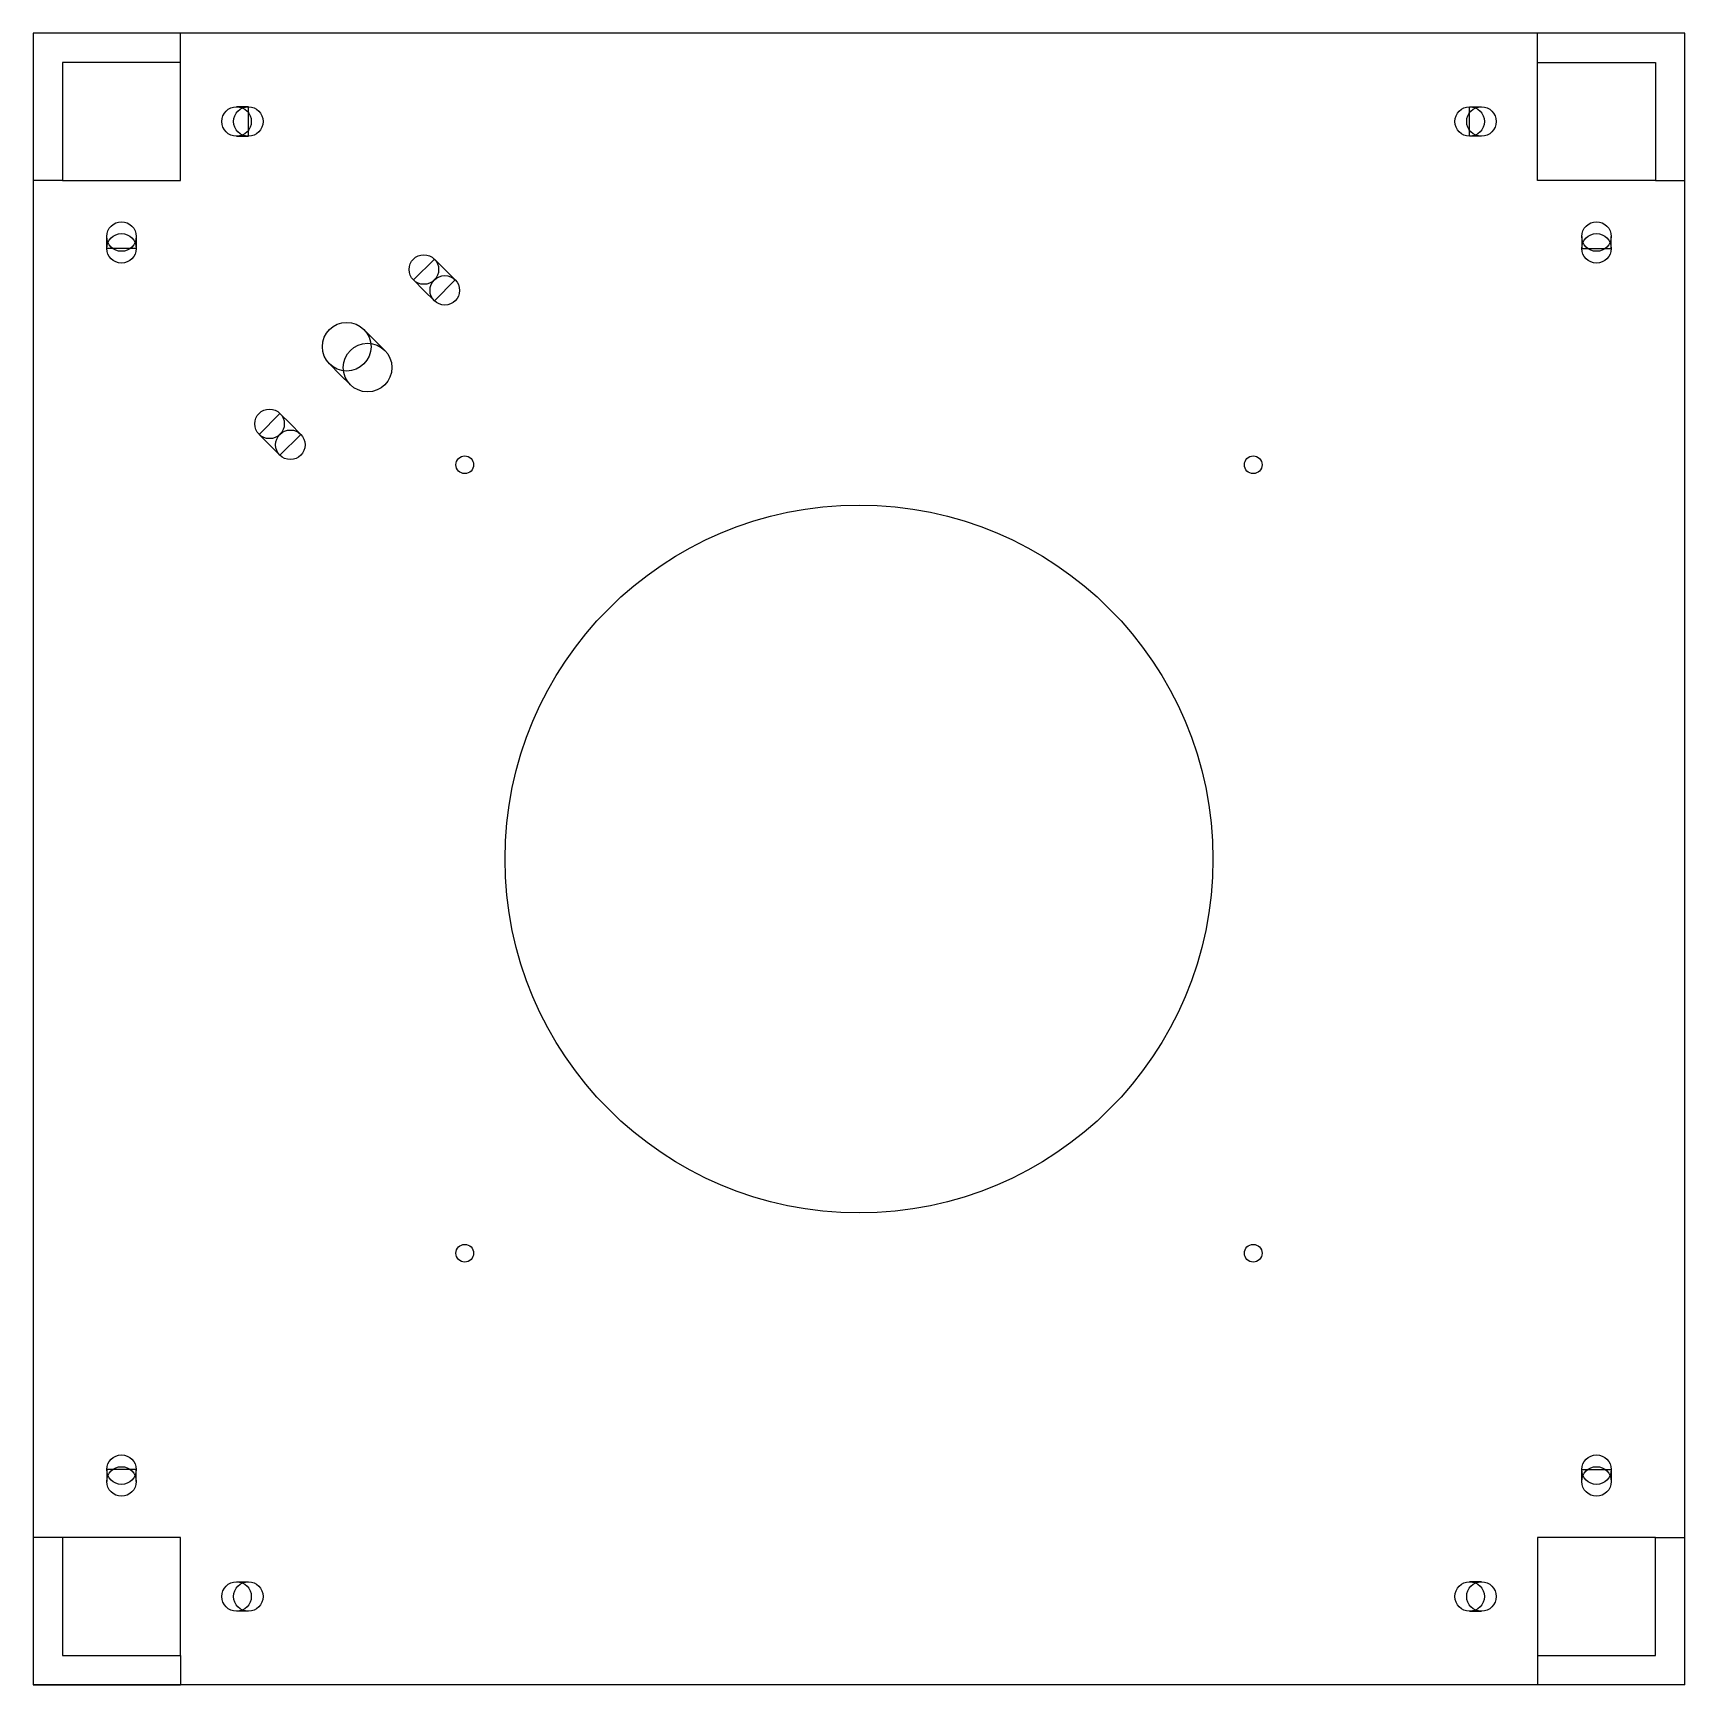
# Model space of a CAD drawing. Header units: millimetres. Extents: x -140 to 140, y -140 to 140.
import ezdxf

# ---------------------------------------------------------------- set-up
doc = ezdxf.new("R2010")
doc.units = ezdxf.units.MM
doc.layers.get('0').update_dxf_attribs({"linetype": 'CONTINUOUS'})

msp = doc.modelspace()

# ---------------------------------------------------------------- linework, layer by layer
for p, q in [((140, -140), (140, 140)), ((140, 140), (-140, 140)), ((-140, 140), (-140, -140)), ((-115, 135), (-115, 140)), ((115, 135), (115, 140)), ((-104.5, 127.5), (-105.5, 127.5)), ((-103.5, 127.5), (-105.5, 127.5)), ((-103.5, 122.5), (-103.5, 127.5)), ((103.5, 122.5), (103.5, 127.5)), ((103.5, 127.5), (105.5, 127.5)), ((104.5, 127.5), (105.5, 127.5)), ((-105.5, 122.5), (-103.5, 122.5)), ((105.5, 122.5), (103.5, 122.5)), ((-135, 115), (-140, 115)), ((135, 115), (140, 115)), ((-127.5, 104.5), (-127.5, 105.5)), ((-127.5, 103.5), (-127.5, 105.5)), ((-122.5, 105.5), (-122.5, 103.5)), ((122.5, 105.5), (122.5, 103.5)), ((127.5, 103.5), (127.5, 105.5)), ((127.5, 104.5), (127.5, 105.5)), ((-122.5, 103.5), (-127.5, 103.5)), ((122.5, 103.5), (127.5, 103.5)), ((-83.91, 89.75), (-80.38, 86.21)), ((-87.98, 82.15), (-89.75, 83.91)), ((-86.21, 80.38), (-87.98, 82.15)), ((-127.5, -103.5), (-127.5, -105.5)), ((-122.5, -103.5), (-127.5, -103.5)), ((-122.5, -105.5), (-122.5, -103.5)), ((122.5, -105.5), (122.5, -103.5)), ((122.5, -103.5), (127.5, -103.5)), ((127.5, -103.5), (127.5, -105.5)), ((-127.5, -104.5), (-127.5, -105.5)), ((127.5, -104.5), (127.5, -105.5)), ((-135, -115), (-140, -115)), ((-115, -115), (-135, -115)), ((-135, -115), (-135, -135)), ((-115, -135), (-115, -115)), ((135, -115), (140, -115)), ((-105.5, -122.5), (-103.5, -122.5)), ((105.5, -122.5), (103.5, -122.5)), ((-103.5, -127.5), (-105.5, -127.5)), ((-104.5, -127.5), (-105.5, -127.5)), ((103.5, -127.5), (105.5, -127.5)), ((104.5, -127.5), (105.5, -127.5)), ((-135, -135), (-115, -135)), ((-115, -135), (-115, -140)), ((115, -135), (115, -140)), ((-140, -140), (-115, -140)), ((140, -140), (-140, -140))]:
    msp.add_line(p, q)
for points in [[(-135, 115), (-115, 115), (-115, 135), (-135, 135)], [(135, 115), (115, 115), (115, 135), (135, 135)], [(-75.52, 98.15), (-73.75, 96.38), (-71.98, 94.61), (-68.45, 98.15), (-71.98, 101.68)], [(-101.68, 71.98), (-98.15, 75.52), (-96.38, 73.75), (-94.61, 71.98), (-98.15, 68.45)], [(135, -115), (115, -115), (115, -135), (135, -135)]]:
    msp.add_lwpolyline(points, close=True)
for centre, radius in [((-105.5, 125), 2.5), ((-103.5, 125), 2.5), ((103.5, 125), 2.5), ((105.5, 125), 2.5), ((-125, 105.5), 2.5), ((125, 105.5), 2.5), ((-125, 103.5), 2.5), ((125, 103.5), 2.5), ((-73.75, 99.91), 2.5), ((-70.21, 96.38), 2.5), ((-86.83, 86.83), 4.12), ((-83.3, 83.3), 4.12), ((-99.91, 73.75), 2.5), ((-96.38, 70.21), 2.5), ((-66.82, 66.82), 1.5), ((66.82, 66.82), 1.5), ((0, 0), 60), ((-66.82, -66.82), 1.5), ((66.82, -66.82), 1.5), ((-125, -103.5), 2.5), ((-125, -105.5), 2.5), ((125, -103.5), 2.5), ((125, -105.5), 2.5), ((-105.5, -125), 2.5), ((-103.5, -125), 2.5), ((103.5, -125), 2.5), ((105.5, -125), 2.5)]:
    msp.add_circle(centre, radius)

doc.saveas('drawing.dxf')
